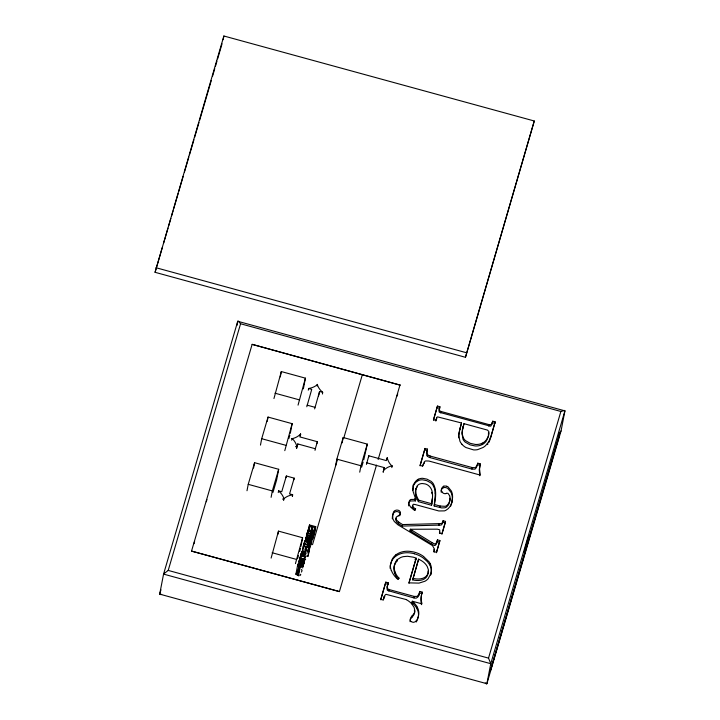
<?xml version="1.0" encoding="UTF-8"?>
<svg xmlns="http://www.w3.org/2000/svg" width="720" height="720" viewBox="0 0 720 720"><rect width="100%" height="100%" fill="white"/><g stroke="black" fill="none" stroke-linecap="round" stroke-linejoin="round"><path stroke-width="1.08" d="M412.569 490.266L413.442 484.56L415.53 481.455A11.898 10.692 10.9 0 1 418.194 479.286L418.626 479.097A9.162 8.235 10.9 0 1 422.712 478.305L426.924 479.133L430.983 481.275A10.98 9.864 10.9 0 1 433.188 483.543C437.094 490.302 435.555 498.69 434.187 505.998L441.648 507.924L444.744 507.807A5.733 5.148 10.9 0 0 446.616 506.97L448.515 504.855L449.793 501.102A8.856 7.956 10.9 0 0 449.631 498.141M300.717 574.929L300.636 574.254M400.167 514.377L400.122 513.585A2.16 1.935 10.9 0 0 399.807 512.91C397.746 510.408 393.381 511.425 392.868 514.755A14.823 13.32 10.9 0 0 392.454 516.24L392.292 518.787M432.18 498.825L431.721 503.865M305.334 541.026L306.873 534.744L310.635 535.536L310.041 538.596M490.77 663.597L488.52 658.125L168.21 570.42L163.602 573.975M304.209 558.369L304.596 556.893M299.007 569.34L299.088 568.638M300.384 562.221C302.931 556.452 296.604 560.988 299.628 562.725C300.816 563.346 301.536 561.933 302.031 561.114M462.384 429.822L462.249 434.16L463.302 437.769A10.161 9.135 10.9 0 0 465.534 440.658L470.367 443.376L475.371 444.447A13.653 12.267 10.9 0 0 480.627 443.853L483.066 442.818A13.698 12.303 10.9 0 0 486.657 439.452C488.079 437.013 490.869 432 487.494 430.101L463.968 423.666L461.916 432.855L463.005 439.272A10.161 9.135 10.9 0 0 465.246 442.152L470.079 444.879L475.083 445.95A13.653 12.267 10.9 0 0 480.339 445.356L482.778 444.312A13.698 12.303 10.9 0 0 486.369 440.955L488.43 436.356L488.493 432.666M302.121 561.006C303.741 560.178 302.715 562.707 301.905 563.211A2.286 2.061 10.9 0 0 302.229 563.229L302.418 563.22M431.523 505.269C432.315 498.978 434.385 490.554 428.778 485.811A8.838 7.938 10.9 0 0 425.178 483.93L422.379 483.534A7.101 6.381 10.9 0 0 419.229 484.218A6.732 6.048 10.9 0 0 417.186 485.919L415.719 489.375L416.07 494.145A28.71 25.794 10.9 0 0 418.725 500.148L418.383 501.669L431.523 505.269L431.811 503.766L418.68 500.175M299.529 567.36C309.132 566.163 293.814 559.683 298.629 567.09L297.063 575.235M307.053 535.797L306.315 535.941M155.061 272.304L223.875 36L534.276 120.996L465.462 357.291L155.061 272.304L162.324 247.509M223.164 39.663L223.875 36M159.696 594.126L163.566 574.101L237.744 321.282L564.93 410.868L561.06 430.893L486.882 683.712L159.696 594.126L160.956 589.815M191.529 551.097L339.417 591.588L191.529 551.097L252.135 344.349L399.987 385.083L252.135 344.349M236.925 325.494L237.744 321.282M246.996 490.734L248.229 484.326L254.574 462.69L278.685 469.296L276.624 479.988L272.997 492.345M253.548 468.036L254.574 462.69M260.469 445.113L261.702 438.705L268.047 417.069L292.149 423.675L290.304 433.296M267.219 421.353L268.047 417.069M273.951 398.538L281.313 371.565L305.424 378.162L303.363 388.854M280.287 376.911L281.313 371.565M271.107 497.34L272.34 490.923L278.685 469.296M284.787 450.648L292.149 423.675M278.253 492.552L278.586 490.878L281.736 491.742L286.353 476.001L294.183 478.152L293.877 479.745M298.053 405.135L305.424 378.162M291.681 440.19L291.987 438.588M286.047 477.603L286.353 476.001M271.125 558.099L278.496 531.126L302.607 537.732L300.96 546.282M283.59 500.526L283.896 498.933M277.884 534.339L278.496 531.126M296.55 448.335L296.82 446.58M296.64 448.353L297.774 443.943L315.324 448.749L315.009 450.342M297.468 445.536L297.774 443.943M308.277 390.15L308.772 388.449A17.019 15.318 10.9 0 0 317.529 384.489M300.267 435.654L300.573 434.061L300.357 435.681M306.801 406.746L311.724 389.412L308.61 388.476M292.383 496.422L292.707 494.748L289.566 493.893L294.183 478.152M292.401 496.341L292.518 494.856A17.019 15.318 10.9 0 0 283.761 498.816M317.151 385.983L317.457 384.381M314.631 408.897L319.554 391.554L322.605 392.229A17.037 15.345 10.9 0 1 317.277 384.426M319.248 393.156L319.554 391.554M322.407 394.02L322.731 392.337M317.07 443.313L317.376 441.72L299.835 436.914L300.663 434.088M295.443 563.634L302.607 537.732M295.875 574.344L297.639 565.182M298.575 564.417L299.925 557.703L300.582 557.883L299.799 561.951M299.772 560.331L301.158 553.509A1.701 1.53 10.9 0 1 301.752 553.527L301.158 556.578M300.177 558.594L301.158 553.509M297.36 574.56L298.935 566.415L298.629 567.09M297.756 575.451L300.204 564.3L298.638 572.445M300.267 562.527L300.852 559.476M301.869 553.518L303.462 545.652L309.654 547.344L307.89 556.515L305.82 555.948M302.427 551.565L304.164 542.871L310.095 546.228L308.169 555.939L308.331 555.399M303.3 548.622L304.875 540.81L309.366 542.043L309.186 542.655L308.502 542.475L308.115 544.509M298.395 575.919L300.816 564.507A1.35 1.215 10.9 0 1 301.086 566.829M300.429 566.55L300.816 564.507M306.099 538.389L307.278 532.62L310.788 533.466L311.364 532.017A1.845 1.656 10.9 0 0 310.284 531.441M306.693 535.671L307.278 532.62M306.864 536.139L308.043 530.028L312.525 531.261L311.544 536.346M303.075 555.966L303.462 553.932A6.426 5.787 10.9 0 1 303.525 552.744C303.93 550.629 300.933 551.709 302.418 553.509A2.025 1.827 10.9 0 0 303.192 553.833L303.462 553.932M306.036 541.116L309.528 524.952L315.72 526.644L314.154 534.789M301.221 566.586L302.004 562.518M306.387 541.692L306.774 539.658C304.362 541.17 305.793 534.834 308.682 536.967C311.625 537.534 309.996 541.89 307.368 540.603M308.349 531.063L309.528 524.952M303.669 556.128L304.056 554.094A8.181 7.371 10.9 0 1 304.173 552.807L304.191 552.519A3.789 3.411 10.9 0 0 304.218 552.132C304.596 549.99 300.177 550.89 301.716 553.464M308.646 531.333L310.041 525.888L312.147 526.464L311.364 530.541M304.191 555.219L305.757 547.074L303.246 546.39L303.462 545.652M304.317 555.201L305.208 551.511L304.614 554.562M309.06 530.982L310.041 525.888M303.444 560.673L303.831 558.639M307.458 540.594L308.052 537.543A1.503 1.359 10.9 0 0 306.63 539.847M305.901 550.332L306.495 547.281L308.709 547.884L307.728 552.978M302.67 568.017L304.434 558.855C302.625 559.323 299.061 556.974 301.716 556.101A3.789 3.411 10.9 0 1 302.229 556.209L304.992 556.956L303.228 566.118L303.426 565.443M307.611 542.034L308.664 537.75A1.35 1.215 10.9 0 1 308.925 540.072M308.079 540.81L308.664 537.75M303.624 564.417L305.19 556.272C302.877 554.967 299.016 554.679 300.582 557.883M307.548 545.796L308.205 542.835L304.677 541.494L304.875 540.81M310.662 532.593L312.147 526.464M308.664 545.049L309.645 539.955M308.583 546.12L309.645 540.288M309.213 543.186L309.6 541.143M311.319 533.736L312.876 526.662L314.775 527.184L313.011 536.346M309.258 545.211L311.022 536.382L312.597 536.805L311.373 535.203L310.635 535.536M309.258 545.544L311.22 535.698M311.31 534.807L312.876 526.662M309.798 543.348L310.194 541.305M310.572 545.166L312.336 536.004M311.022 544.95L314.775 527.184M312.975 538.812L315.72 526.644M335.619 465.561L336.852 459.144L343.197 437.517L367.299 444.123L363.735 459.963M342.162 442.863L343.197 437.517M359.73 472.167L360.963 465.75L367.299 444.123M366.435 464.409L368.802 455.787L386.343 460.593L387.297 457.956A17.019 15.318 10.9 0 0 392.004 466.056M368.496 457.38L368.802 455.787M383.148 472.041L384.291 467.613L366.741 462.816M383.238 472.068L383.661 470.358A17.037 15.345 10.9 0 1 392.067 465.831M383.976 469.215L384.291 467.613M386.865 459.369L387.171 457.776L386.955 459.396M391.806 467.595L392.121 465.993M380.772 599.796L385.803 582.147L388.242 582.813L386.964 587.835L387.216 589.941A2.16 1.935 10.9 0 0 387.747 590.544L413.982 597.942C417.96 599.535 419.643 594.432 419.697 591.435L422.145 592.101L421.47 595.098M383.418 599.769L384.336 596.16L385.497 594.621A2.097 1.881 10.9 0 1 386.217 594.369L406.413 599.607M441.927 534.186L445.23 522.909L442.791 522.243L441.837 524.493A2.592 2.322 10.9 0 1 441.018 525.069L402.318 526.077L398.475 523.692L398.772 522.189L396.63 520.074L395.982 518.4A2.817 2.529 10.9 0 1 396.072 517.617A2.214 1.989 10.9 0 1 396.441 516.942L398.313 515.862M387.153 587.052L388.242 582.813M390.168 568.458A14.454 12.987 10.9 0 1 390.312 565.371L391.716 561.114A15.984 14.364 10.9 0 1 395.451 556.452L395.757 554.967A18 16.173 10.9 0 1 403.596 551.565A20.448 18.369 10.9 0 1 409.644 551.331L413.217 551.889A28.881 25.947 10.9 0 1 415.332 552.429A23.895 21.465 10.9 0 1 423.621 556.497M388.863 591.066L389.151 589.563L388.044 589.041A2.16 1.935 10.9 0 1 387.504 588.438L387.441 585.549M402.318 526.077L402.606 524.574L398.772 522.189M398.43 579.339A17.037 15.309 10.9 0 1 394.695 573.165L394.677 570.726A13.617 12.231 10.9 0 1 394.578 564.462M396.99 561.096L397.287 559.593L400.635 557.541A14.265 12.816 10.9 0 1 403.425 556.632L407.529 556.272L413.253 557.172A19.818 17.802 10.9 0 1 416.169 558.189L408.96 583.299M415.782 495.648L415.332 492.183L415.917 488.484M413.145 486.063L415.233 482.958A11.898 10.692 10.9 0 1 417.906 480.789L418.203 479.295M420.075 465.84L425.025 448.443L427.464 449.118L426.618 453.447L427.068 455.76M408.591 504.27A6.21 5.58 10.9 0 1 408.933 502.749L409.608 501.678A3.456 3.105 10.9 0 1 410.589 500.958L415.485 500.877L415.773 499.374L413.082 491.481L413.442 484.56M434.358 545.364A9.603 8.631 10.9 0 1 431.487 543.933L410.013 530.766L410.31 529.263L437.328 529.182L439.47 529.731A1.539 1.377 10.9 0 1 439.794 530.181L439.47 533.043L441.918 533.709L445.527 521.406L443.079 520.74L442.125 522.99A2.592 2.322 10.9 0 1 441.315 523.566L402.606 524.574M446.598 486.252A5.463 4.905 10.9 0 1 448.074 486.882L451.44 491.121A18.405 16.533 10.9 0 1 452.601 497.151C452.385 501.993 450.756 507.618 446.211 510.075A7.308 6.57 10.9 0 1 444.447 510.885L438.804 510.957L415.476 504.612C410.967 502.749 412.506 508.005 415.575 508.779L415.287 510.273C414.153 509.517 410.625 507.096 412.857 505.854M433.467 420.183L437.463 406.062L439.902 406.737L439.065 411.768A1.782 1.602 10.9 0 0 439.425 412.281L490.392 426.195A1.908 1.719 10.9 0 0 491.004 425.898L492.741 421.2L495.18 421.875L490.869 437.085M435.843 421.083L436.968 417.267A1.485 1.332 10.9 0 1 437.562 416.88L461.529 422.991L458.928 432.963L458.541 437.823M439.047 410.148L439.902 406.737M429.183 455.688L430.362 456.111L430.074 457.614L471.915 469.071L474.696 469.17A2.664 2.394 10.9 0 0 475.659 468.603L476.973 466.263A28.395 25.515 10.9 0 0 477.495 464.688L477.783 463.185L480.231 463.86L479.268 469.791L479.781 475.767M440.775 412.983L441.063 411.48L439.713 410.778A1.782 1.602 10.9 0 1 439.353 410.265L439.344 408.645M428.022 571.032A8.694 7.803 10.9 0 1 427.86 574.272C426.177 580.833 418.104 581.247 412.686 579.87L418.608 559.161L421.182 560.529A15.66 14.076 10.9 0 1 427.239 566.532L428.31 569.529A8.694 7.803 10.9 0 1 428.148 572.769C426.474 579.33 418.392 579.744 412.974 578.367M413.739 576.261L418.608 559.161M417.141 608.796A22.014 19.773 10.9 0 0 411.948 602.775L412.29 601.218L421.992 603.873A25.524 22.932 10.9 0 1 421.776 593.604L422.145 592.101M413.982 597.942L414.27 596.439L389.151 589.563M434.187 505.998L435.483 492.372M414.756 611.946A11.979 10.764 10.9 0 1 412.299 615.591L412.065 617.139A22.68 20.376 10.9 0 0 410.805 618.651L410.247 619.668A5.805 5.211 10.9 0 0 410.067 621.666M418.608 595.665L419.697 591.435M465.462 357.291L534.276 120.996M431.469 543.951L431.757 542.448L410.31 529.263M446.589 486.288A4.644 4.176 10.9 0 0 443.61 486.198L443.34 487.755A5.103 4.581 10.9 0 0 441.243 490.212M439.839 507.546L440.136 506.043L434.484 504.504M430.182 563.58L430.443 564.192A16.821 15.111 10.9 0 1 431.334 571.635L430.605 575.028L431.028 573.138A16.821 15.111 10.9 0 0 430.155 565.695L430.182 563.58L429.174 561.897L423.585 556.533M438.921 525.312L439.209 523.809M434.043 552.042L434.34 550.539A4.374 3.924 10.9 0 0 434.448 549.063L432.486 545.607L397.836 524.736L394.299 521.487A8.064 7.245 10.9 0 1 393.588 520.182A6.984 6.273 10.9 0 1 392.796 518.436L392.751 514.737A14.823 13.32 10.9 0 1 393.156 513.252C393.363 508.869 401.256 509.058 400.338 513.468A5.031 4.518 10.9 0 1 398.295 515.835M434.367 545.337L434.907 545.4A1.224 1.098 10.9 0 0 435.384 545.283L436.356 544.068L437.463 539.874L439.911 540.549L436.482 552.735M436.536 543.564L437.463 539.874M439.506 533.448L439.794 531.945M459.711 429.687L461.529 422.991M442.467 523.332L443.079 520.74M462.402 429.723L463.131 426.537M463.968 423.666L462.843 428.04M445.23 522.909L445.527 521.406M451.314 504.396L451.827 502.164M471.915 469.071L472.212 467.568L430.362 456.111M482.22 444.645L482.508 443.142M488.799 426.141L489.096 424.638L441.063 411.48M491.967 424.341L492.741 421.2M495.18 421.875L489.618 440.811M486.882 683.712L490.761 663.696L564.93 410.868M439.569 533.187L439.578 531.855M480.231 463.86L479.547 468.99L480.231 475.083L428.922 461.034L425.727 460.935A3.168 2.853 10.9 0 0 424.8 461.43A3.555 3.195 10.9 0 0 424.287 461.934L422.496 466.065L420.048 465.399L425.025 448.443M451.539 503.667L452.313 498.654A18.405 16.533 10.9 0 0 451.161 492.624L447.786 488.385A5.463 4.905 10.9 0 0 446.31 487.755A4.644 4.176 10.9 0 0 443.322 487.701M295.911 574.173L296.685 573.003M460.008 428.193L458.82 435.411L459.918 441.171A12.078 10.845 10.9 0 0 461.079 443.16L461.979 444.312M427.464 449.118L426.888 452.277L427.365 454.257A4.5 4.041 10.9 0 0 429.192 455.679M163.593 243.198L168.012 228.114M168.642 225.954L170.856 218.412M171.486 216.252L173.07 210.87M173.7 208.71L178.119 193.626M178.758 191.466L183.177 176.382M184.446 172.071L188.865 156.978M189.495 154.827L193.923 139.734M194.553 137.583L198.981 122.49M199.611 120.339L211.302 80.46M212.562 76.149L214.776 68.607M215.406 66.447L216.99 61.056M217.62 58.905L222.039 43.812M168.21 570.42L240.579 323.766L238.212 321.039M194.004 543.681L194.634 541.53M206.298 501.759L206.937 499.608M288.891 438.489L289.791 435.393M278.586 490.878L278.694 491.067A17.037 15.345 10.9 0 1 284.013 498.879M318.483 396.045L319.095 393.948M315.324 448.749L317.376 441.72M297.531 558.72L298.44 555.633M299.646 551.511L300.546 548.424M304.164 542.871L304.002 543.42L309.933 546.777L310.095 546.228M299.925 557.703L299.745 558.315L304.236 559.539L304.434 558.855M308.043 530.028L307.836 530.712L310.293 531.378M307.17 540.549L308.052 537.543M305.757 547.074L305.343 548.505A4.644 4.176 10.9 0 0 305.19 549.306L305.226 549.855A1.395 1.251 10.9 0 0 305.415 550.287A1.908 1.719 10.9 0 0 308.808 550.305M306.495 547.281C304.938 548.505 306.45 551.457 308.016 550.008A3.861 3.483 10.9 0 0 308.259 549.36L308.709 547.884M304.992 556.956L305.19 556.272M312.525 531.261L312.345 531.873L311.706 531.693M308.871 544.698L309.609 544.365L309.456 544.86M309.654 547.344L309.015 549.513A5.688 5.121 10.9 0 1 308.736 550.278M312.507 544.671L337.347 459.945M343.665 438.39L362.331 374.724M361.62 467.172L363.132 462.024M339.417 591.588L376.497 465.12M378.153 459.495L400.032 384.849M397.08 396.09L397.71 393.93M385.803 582.147L380.745 599.373L383.193 600.039L384.228 596.484M437.463 406.062L433.449 419.733L435.888 420.408L436.617 417.942M416.169 558.198L408.933 582.867L418.995 583.11L424.953 581.238A13.077 11.745 10.9 0 0 428.202 578.619L430.893 573.525M412.686 579.87L413.388 577.467M434.34 550.539L434.016 551.637L436.464 552.303L439.911 540.549M488.52 658.125L560.88 411.471L564.651 410.418M490.851 436.635L488.718 441.684L485.631 445.563A16.803 15.102 10.9 0 1 483.048 447.498L477.603 449.64A13.968 12.546 10.9 0 1 473.589 449.892L465.939 447.543A14.769 13.266 10.9 0 1 461.979 444.312M436.824 542.061L435.672 543.78A1.224 1.098 10.9 0 1 435.195 543.897L434.655 543.834A9.603 8.631 10.9 0 1 431.784 542.43M383.94 597.987L384.804 596.43M492.255 422.847L491.301 424.395A1.908 1.719 10.9 0 1 490.68 424.701L489.096 424.638M418.896 594.162L417.258 596.376L414.27 596.439M436.32 419.445L436.68 418.77M561.024 431.01L559.791 432.432L558.927 437.121L490.185 671.445L559.827 432.504L559.098 432.972M417.483 619.542L418.392 616.212A14.121 12.69 10.9 0 0 417.798 610.515L417.06 608.832M422.676 466.092L423.036 465.165M451.062 505.098L450.531 506.412M415.872 489.267L416.502 487.98M416.907 620.883L417.195 620.244M423.27 464.634L423.756 463.77M488.853 442.431L489.249 441.639M416.268 621.981L416.592 621.459M487.503 444.609L487.98 443.916M415.575 508.779L414.486 510.246L413.676 509.724L410.589 507.078L409.05 504.396A5.823 5.229 10.9 0 1 408.879 502.767M301.572 560.43L300.906 561.375A9.189 8.271 10.9 0 1 300.69 561.699L299.844 562.032L299.484 561.195A2.268 2.043 10.9 0 1 299.574 560.853L299.844 560.421A0.945 0.846 10.9 0 1 300.339 560.178L300.771 560.178M300.573 434.061L300.465 434.178A17.037 15.345 10.9 0 1 292.05 438.705M396.378 518.211L396.144 518.445A2.214 1.989 10.9 0 0 395.775 519.111A2.817 2.529 10.9 0 0 395.694 519.903L396.549 521.865L398.475 523.692M302.895 563.058L303.111 562.896A2.637 2.376 10.9 0 0 303.642 561.879A2.07 1.863 10.9 0 0 303.642 560.844A1.233 1.107 10.9 0 0 301.536 560.403M399.087 578.178L397.566 579.168A25.317 22.743 10.9 0 1 391.32 570.429M417.915 480.789L418.338 480.6A9.162 8.235 10.9 0 1 422.424 479.799L426.627 480.636L430.695 482.778A10.98 9.864 10.9 0 1 432.891 485.046L434.691 488.952L435.195 493.866M161.658 594.369L159.993 594.576M297.243 572.742L298.404 572.715M305.64 559.53L304.362 559.062M410.013 530.766L412.236 530.748M299.88 565.263L299.952 565.263A3.789 3.411 10.9 0 1 300.465 565.371L300.735 565.443M298.413 572.031L297.693 571.797M307.431 535.419L310.437 536.22L310.23 536.904L310.824 537.066M308.511 542.592L309.501 542.367L309.654 541.287M415.773 499.374L410.886 499.455A3.456 3.105 10.9 0 0 409.896 500.175L409.23 501.246A6.21 5.58 10.9 0 0 408.879 502.767M440.136 506.043L445.032 506.313A5.733 5.148 10.9 0 0 446.904 505.476L448.803 503.352L450.027 499.95A9.018 8.1 10.9 0 0 449.631 495.702M472.212 467.568L474.984 467.667A2.646 2.376 10.9 0 0 475.776 467.244L477.477 464.175A31.932 28.692 10.9 0 0 477.783 463.185M155.943 267.714L466.344 352.71M240.579 323.766L560.88 411.471M437.166 407.565L439.614 408.24M492.453 422.703L494.892 423.369M274.977 393.192L299.088 399.789M307.107 405.153L314.937 407.295M424.737 449.946L427.176 450.612M477.495 464.688L479.934 465.354M336.852 459.144L360.963 465.75M261.702 438.705L285.813 445.302M248.229 484.326L272.34 490.923M437.175 541.377L439.623 542.052M311.247 529.542L311.976 529.74M308.313 529.101L309.042 529.299M313.812 530.469L314.541 530.667M307.08 533.304L310.086 534.123A3.519 3.168 10.9 0 0 310.635 534.231A1.638 1.476 10.9 0 0 311.607 531.792M385.506 583.65L387.954 584.316M419.409 592.929L421.857 593.604M272.16 552.753L296.271 559.359M412.002 602.721L414.153 603.306M163.566 574.101L490.761 663.696M486.396 683.946L485.244 682.902M307.944 543.762C309.078 544.851 309.447 542.655 308.502 542.475M411.129 621.594C415.413 624.564 418.437 618.282 418.68 614.718A14.121 12.69 10.9 0 0 418.086 609.012L417.348 607.329M412.173 604.431L414.144 607.491L414.882 610.677A6.21 5.58 10.9 0 1 414.684 611.919M441.99 492.003L441.792 491.661A4.878 4.383 10.9 0 1 441.603 488.727A5.103 4.581 10.9 0 1 443.646 486.27M429.894 565.083L427.446 561.663L423.297 558.036A23.895 21.465 10.9 0 0 414.396 553.788M415.485 500.877L414.522 498.807M449.595 495.72L448.029 493.353L446.535 493.191A4.158 3.735 10.9 0 0 446.22 493.461M433.8 549.333L434.16 550.557A4.374 3.924 10.9 0 1 434.124 551.754M394.686 573.165L394.524 572.697A13.797 12.393 10.9 0 1 394.272 565.965M414.378 610.407L414.594 612.171A6.21 5.58 10.9 0 1 414.387 613.413M431.694 492.273L432 493.848M300.069 574.713A1.35 1.215 10.9 0 1 299.763 575.694M298.782 566.604A1.503 1.359 10.9 0 1 300.213 564.273M301.05 566.766A1.701 1.53 10.9 0 1 300.168 566.739M301.86 571.122A2.637 2.376 10.9 0 1 301.356 572.067M301.95 570.582A2.07 1.863 10.9 0 0 301.878 570.006A1.233 1.107 10.9 0 0 301.482 569.511M303.39 560.853A2.052 1.845 10.9 0 1 304.047 563.4M303.507 561.51A1.431 1.287 10.9 0 1 303.723 562.671M300.951 554.22A1.728 1.548 10.9 0 1 301.626 554.202A6.435 5.796 10.9 0 1 302.112 554.319L304.137 554.859A3.42 3.078 10.9 0 0 304.659 554.967A2.052 1.845 10.9 0 0 305.1 551.664M304.974 552.069A1.431 1.287 10.9 0 1 304.983 554.148A0.972 0.882 10.9 0 1 304.272 554.13M303.489 559.107A1.395 1.251 10.9 0 0 303.642 559.449A1.908 1.719 10.9 0 0 304.902 560.313M308.889 540.009A1.701 1.53 10.9 0 1 308.016 539.982M310.041 541.17A1.638 1.476 10.9 0 1 310.266 542.529M309.978 542.979A1.638 1.476 10.9 0 1 309.654 543.24M282.663 498.987A17.037 15.345 10.9 0 1 282.789 499.248M295.605 446.508A17.019 15.318 10.9 0 1 295.713 446.778M292.113 438.48A17.019 15.318 10.9 0 1 296.838 446.58M421.479 604.656A25.524 22.932 10.9 0 1 421.479 595.107M406.377 599.67A20.106 18.063 10.9 0 1 412.245 604.386M414.468 613.44A11.979 10.764 10.9 0 1 412.011 617.085M412.353 615.636A25.938 23.301 10.9 0 0 411.345 616.824L410.535 618.165A5.805 5.211 10.9 0 0 410.481 620.82A2.124 1.908 10.9 0 0 411.129 621.594M412.236 601.281A22.014 19.773 10.9 0 1 417.429 607.293M414.405 553.752A28.881 25.947 10.9 0 0 412.929 553.383L410.058 552.897A20.709 18.612 10.9 0 0 403.299 553.059A18 16.173 10.9 0 0 395.46 556.461M395.739 554.949A15.984 14.364 10.9 0 0 392.022 559.62L390.6 563.868A14.454 12.987 10.9 0 0 391.275 570.438M399.069 578.196A17.037 15.309 10.9 0 1 394.983 571.662M394.371 565.992A14.67 13.176 10.9 0 1 396.945 561.06M394.659 564.489A14.67 13.176 10.9 0 1 397.233 559.557M414.999 559.341A19.818 17.802 10.9 0 1 415.881 559.692M400.041 515.16A4.995 4.491 10.9 0 1 399.681 515.826M441.153 492.111A4.878 4.383 10.9 0 1 441.315 490.23M446.238 493.515A3.222 2.898 10.9 0 1 442.107 491.958M408.762 505.899A5.823 5.229 10.9 0 1 408.582 504.819M417.114 487.161A6.732 6.048 10.9 0 1 417.33 486.918M418.437 501.651A28.71 25.794 10.9 0 1 415.719 495.657M430.083 457.56A5.22 4.689 10.9 0 1 427.005 455.805M424.116 463.293A3.555 3.195 10.9 0 1 424.512 462.933M524.16 552.411L528.894 535.545L524.16 552.411"/></g></svg>
